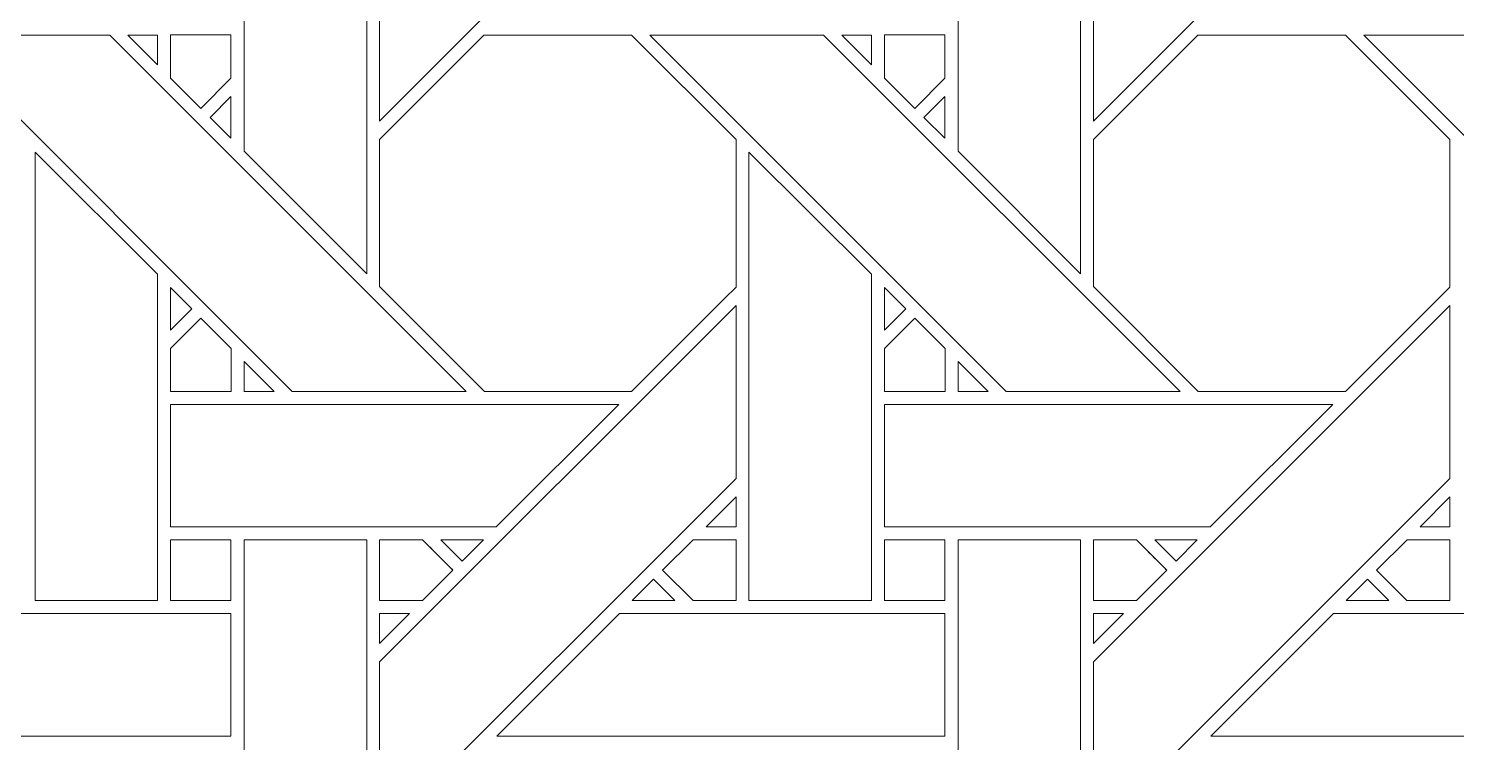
# Model space of a CAD drawing. Header units: inches. Extents: x 4.4 to 20.4, y 1.1 to 17.1.
# Drawn here: x 6.462 to 8.359, y 9.815 to 10.763 of the extents above; entities that cross this region are included whole.
import ezdxf

# ---------------------------------------------------------------- set-up
doc = ezdxf.new("R2010")
doc.units = ezdxf.units.IN
doc.header["$MEASUREMENT"] = 0
doc.layers.add('Design', color=7, linetype='Continuous', lineweight=0)

msp = doc.modelspace()

# ---------------------------------------------------------------- linework, layer by layer
at = {"layer": 'Design'}
for points, knots in [([(4.382854037814669, 17.09476386176223), (4.382854037814669, 17.09476386176223), (4.382854037814669, 1.094763861762152), (4.382854037814669, 1.094763861762152), (4.382854037814669, 1.094763861762152), (20.38285319010416, 1.094763861762152), (20.38285319010416, 1.094763861762152), (20.38285319010416, 1.094763861762152), (20.38285319010416, 17.09476386176223), (20.38285319010416, 17.09476386176223), (20.38285319010416, 17.09476386176223), (4.382854037814669, 17.09476386176223), (4.382854037814669, 17.09476386176223)], [0, 0, 0, 0, 1, 1, 1, 2, 2, 2, 3, 3, 3, 4, 4, 4, 4]), ([(19.37280883825166, 16.23880890138889), (19.37280883825166, 16.23880890138889), (5.23880895283777, 16.23880890138889), (5.23880895283777, 16.23880890138889), (5.23880895283777, 16.23880890138889), (5.23880895283777, 1.950718822135361), (5.23880895283777, 1.950718822135361), (5.23880895283777, 1.950718822135361), (19.52689827508111, 1.950718822135361), (19.52689827508111, 1.950718822135361), (19.52689827508111, 1.950718822135361), (19.52689827508111, 16.23880890138889), (19.52689827508111, 16.23880890138889), (19.52689827508111, 16.23880890138889), (19.37280883825166, 16.23880890138889), (19.37280883825166, 16.23880890138889)], [0, 0, 0, 0, 1, 1, 1, 2, 2, 2, 3, 3, 3, 4, 4, 4, 5, 5, 5, 5]), ([(6.928029378255208, 10.8705325656467), (6.928029378255208, 10.8705325656467), (7.40169949001736, 11.3441416422526), (7.40169949001736, 11.3441416422526), (7.40169949001736, 11.3441416422526), (7.40169949001736, 11.11409929063585), (7.40169949001736, 11.11409929063585), (7.40169949001736, 11.11409929063585), (6.928029378255208, 10.64044189453125), (6.928029378255208, 10.64044189453125), (6.928029378255208, 10.64044189453125), (6.928029378255208, 10.8705325656467), (6.928029378255208, 10.8705325656467)], [0, 0, 0, 0, 1, 1, 1, 2, 2, 2, 3, 3, 3, 4, 4, 4, 4]), ([(7.8767581515842, 10.87054612901475), (7.8767581515842, 10.87054612901475), (8.350429111056858, 11.34413486056857), (8.350429111056858, 11.34413486056857), (8.350429111056858, 11.34413486056857), (8.350429111056858, 11.11409929063585), (8.350429111056858, 11.11409929063585), (8.350429111056858, 11.11409929063585), (7.8767581515842, 10.64044867621527), (7.8767581515842, 10.64044867621527), (7.8767581515842, 10.64044867621527), (7.8767581515842, 10.87054612901475), (7.8767581515842, 10.87054612901475)], [0, 0, 0, 0, 1, 1, 1, 2, 2, 2, 3, 3, 3, 4, 4, 4, 4]), ([(6.910884433322482, 11.03264702690972), (6.910884433322482, 11.03264702690972), (6.910884433322482, 10.43753051757812), (6.910884433322482, 10.43753051757812), (6.910884433322482, 10.43753051757812), (6.747973124186197, 10.60044776068793), (6.747973124186197, 10.60044776068793), (6.747973124186197, 10.60044776068793), (6.747973124186197, 11.03264702690972), (6.747973124186197, 11.03264702690972), (6.747973124186197, 11.03264702690972), (6.910884433322482, 11.03264702690972), (6.910884433322482, 11.03264702690972)], [0, 0, 0, 0, 1, 1, 1, 2, 2, 2, 3, 3, 3, 4, 4, 4, 4]), ([(7.859613206651475, 11.03264702690972), (7.859613206651475, 11.03264702690972), (7.859613206651475, 10.43753729926215), (7.859613206651475, 10.43753729926215), (7.859613206651475, 10.43753729926215), (7.696695115831162, 10.60045454237196), (7.696695115831162, 10.60045454237196), (7.696695115831162, 10.60045454237196), (7.696695115831162, 11.03264702690972), (7.696695115831162, 11.03264702690972), (7.696695115831162, 11.03264702690972), (7.859613206651475, 11.03264702690972), (7.859613206651475, 11.03264702690972)], [0, 0, 0, 0, 1, 1, 1, 2, 2, 2, 3, 3, 3, 4, 4, 4, 4]), ([(6.569393581814235, 10.75478956434462), (6.569393581814235, 10.75478956434462), (7.043044196234808, 10.28113979763455), (7.043044196234808, 10.28113979763455), (7.043044196234808, 10.28113979763455), (6.812007480197482, 10.28113979763455), (6.812007480197482, 10.28113979763455), (6.812007480197482, 10.28113979763455), (6.338453504774305, 10.75478956434462), (6.338453504774305, 10.75478956434462), (6.338453504774305, 10.75478956434462), (6.569393581814235, 10.75478956434462), (6.569393581814235, 10.75478956434462)], [0, 0, 0, 0, 1, 1, 1, 2, 2, 2, 3, 3, 3, 4, 4, 4, 4]), ([(6.6329591539171, 10.75478278266059), (6.6329591539171, 10.75478278266059), (6.6329591539171, 10.71495140923394), (6.6329591539171, 10.71495140923394), (6.6329591539171, 10.71495140923394), (6.593516031901041, 10.75478278266059), (6.593516031901041, 10.75478278266059), (6.593516031901041, 10.75478278266059), (6.6329591539171, 10.75478278266059), (6.6329591539171, 10.75478278266059)], [0, 0, 0, 0, 1, 1, 1, 2, 2, 2, 3, 3, 3, 3]), ([(6.650107489691852, 10.69759707980685), (6.650107489691852, 10.69759707980685), (6.650107489691852, 10.75480482313368), (6.650107489691852, 10.75480482313368), (6.650107489691852, 10.75480482313368), (6.730368720160602, 10.75480482313368), (6.730368720160602, 10.75480482313368), (6.730368720160602, 10.75480482313368), (6.730368720160602, 10.69720543755425), (6.730368720160602, 10.69720543755425), (6.730368720160602, 10.69720543755425), (6.690435621473524, 10.65725877549913), (6.690435621473524, 10.65725877549913), (6.690435621473524, 10.65725877549913), (6.650107489691852, 10.69759707980685), (6.650107489691852, 10.69759707980685)], [0, 0, 0, 0, 1, 1, 1, 2, 2, 2, 3, 3, 3, 4, 4, 4, 5, 5, 5, 5]), ([(6.690435621473524, 10.65725877549913), (6.690435621473524, 10.65725877549913), (6.650107489691852, 10.69759707980685), (6.650107489691852, 10.69759707980685), (6.650107489691852, 10.69759707980685), (6.650107489691852, 10.75480482313368), (6.650107489691852, 10.75480482313368), (6.650107489691852, 10.75480482313368), (6.730368720160602, 10.75480482313368), (6.730368720160602, 10.75480482313368), (6.730368720160602, 10.75480482313368), (6.730368720160602, 10.69720543755425), (6.730368720160602, 10.69720543755425), (6.730368720160602, 10.69720543755425), (6.690435621473524, 10.65725877549913), (6.690435621473524, 10.65725877549913)], [0, 0, 0, 0, 1, 1, 1, 2, 2, 2, 3, 3, 3, 4, 4, 4, 5, 5, 5, 5]), ([(7.262934366861978, 10.28116522894965), (7.262934366861978, 10.28116522894965), (7.067223442925346, 10.28116522894965), (7.067223442925346, 10.28116522894965), (7.067223442925346, 10.28116522894965), (6.927978515625, 10.42040676540798), (6.927978515625, 10.42040676540798), (6.927978515625, 10.42040676540798), (6.927978515625, 10.61606682671441), (6.927978515625, 10.61606682671441), (6.927978515625, 10.61606682671441), (7.066685994466157, 10.75478786892361), (7.066685994466157, 10.75478786892361), (7.066685994466157, 10.75478786892361), (7.262893676757812, 10.75478786892361), (7.262893676757812, 10.75478786892361), (7.262893676757812, 10.75478786892361), (7.401641845703125, 10.61607021755642), (7.401641845703125, 10.61607021755642), (7.401641845703125, 10.61607021755642), (7.401641845703125, 10.41985236273871), (7.401641845703125, 10.41985236273871), (7.383843315972221, 10.40191735161675), (7.271918402777777, 10.29017723931206), (7.262934366861978, 10.28116522894965)], [0, 0, 0, 0, 1, 1, 1, 2, 2, 2, 3, 3, 3, 4, 4, 4, 5, 5, 5, 6, 6, 6, 7, 7, 7, 8, 8, 8, 8]), ([(6.927978515625, 10.61606682671441), (6.927978515625, 10.61606682671441), (7.066685994466157, 10.75478786892361), (7.066685994466157, 10.75478786892361), (7.066685994466157, 10.75478786892361), (7.262893676757812, 10.75478786892361), (7.262893676757812, 10.75478786892361), (7.262893676757812, 10.75478786892361), (7.401641845703125, 10.61607021755642), (7.401641845703125, 10.61607021755642), (7.401641845703125, 10.61607021755642), (7.401641845703125, 10.41985236273871), (7.401641845703125, 10.41985236273871), (7.383645799424912, 10.40171983506944), (7.27175564236111, 10.29001363118489), (7.262934366861978, 10.28116522894965), (7.262934366861978, 10.28116522894965), (7.067223442925346, 10.28116522894965), (7.067223442925346, 10.28116522894965), (7.067223442925346, 10.28116522894965), (6.927978515625, 10.42040676540798), (6.927978515625, 10.42040676540798), (6.927978515625, 10.42040676540798), (6.927978515625, 10.61606682671441), (6.927978515625, 10.61606682671441)], [0, 0, 0, 0, 1, 1, 1, 2, 2, 2, 3, 3, 3, 4, 4, 4, 5, 5, 5, 6, 6, 6, 7, 7, 7, 8, 8, 8, 8]), ([(7.518123202853732, 10.75478956434462), (7.518123202853732, 10.75478956434462), (7.991772969563801, 10.28113979763455), (7.991772969563801, 10.28113979763455), (7.991772969563801, 10.28113979763455), (7.760737101236978, 10.28113979763455), (7.760737101236978, 10.28113979763455), (7.760737101236978, 10.28113979763455), (7.287182278103298, 10.75478956434462), (7.287182278103298, 10.75478956434462), (7.287182278103298, 10.75478956434462), (7.518123202853732, 10.75478956434462), (7.518123202853732, 10.75478956434462)], [0, 0, 0, 0, 1, 1, 1, 2, 2, 2, 3, 3, 3, 4, 4, 4, 4]), ([(7.581687927246093, 10.75478278266059), (7.581687927246093, 10.75478278266059), (7.581687927246093, 10.71495140923394), (7.581687927246093, 10.71495140923394), (7.581687927246093, 10.71495140923394), (7.542238023546006, 10.75478278266059), (7.542238023546006, 10.75478278266059), (7.542238023546006, 10.75478278266059), (7.581687927246093, 10.75478278266059), (7.581687927246093, 10.75478278266059)], [0, 0, 0, 0, 1, 1, 1, 2, 2, 2, 3, 3, 3, 3]), ([(7.67910427517361, 10.75480482313368), (7.67910427517361, 10.75480482313368), (7.67910427517361, 10.69720543755425), (7.67910427517361, 10.69720543755425), (7.67910427517361, 10.69720543755425), (7.639171176486544, 10.65725877549913), (7.639171176486544, 10.65725877549913), (7.639171176486544, 10.65725877549913), (7.598843892415364, 10.69759707980685), (7.598843892415364, 10.69759707980685), (7.598843892415364, 10.69759707980685), (7.598843892415364, 10.75480482313368), (7.598843892415364, 10.75480482313368), (7.598843892415364, 10.75480482313368), (7.67910427517361, 10.75480482313368), (7.67910427517361, 10.75480482313368)], [0, 0, 0, 0, 1, 1, 1, 2, 2, 2, 3, 3, 3, 4, 4, 4, 5, 5, 5, 5]), ([(7.639171176486544, 10.65725877549913), (7.639171176486544, 10.65725877549913), (7.598843892415364, 10.69759707980685), (7.598843892415364, 10.69759707980685), (7.598843892415364, 10.69759707980685), (7.598843892415364, 10.75480482313368), (7.598843892415364, 10.75480482313368), (7.598843892415364, 10.75480482313368), (7.67910427517361, 10.75480482313368), (7.67910427517361, 10.75480482313368), (7.67910427517361, 10.75480482313368), (7.67910427517361, 10.69720543755425), (7.67910427517361, 10.69720543755425), (7.67910427517361, 10.69720543755425), (7.639171176486544, 10.65725877549913), (7.639171176486544, 10.65725877549913)], [0, 0, 0, 0, 1, 1, 1, 2, 2, 2, 3, 3, 3, 4, 4, 4, 5, 5, 5, 5]), ([(8.211667378743488, 10.28116522894965), (8.211667378743488, 10.28116522894965), (8.015956454806858, 10.28116522894965), (8.015956454806858, 10.28116522894965), (8.015956454806858, 10.28116522894965), (7.876714918348524, 10.42040337456597), (7.876714918348524, 10.42040337456597), (7.876714918348524, 10.42040337456597), (7.876714918348524, 10.61607021755642), (7.876714918348524, 10.61607021755642), (7.876714918348524, 10.61607021755642), (8.01541561550564, 10.75478786892361), (8.01541561550564, 10.75478786892361), (8.01541561550564, 10.75478786892361), (8.211630079481337, 10.75478786892361), (8.211630079481337, 10.75478786892361), (8.211630079481337, 10.75478786892361), (8.350378248426649, 10.61606682671441), (8.350378248426649, 10.61606682671441), (8.350378248426649, 10.61606682671441), (8.350378248426649, 10.41985236273871), (8.350378248426649, 10.41985236273871), (8.332578870985243, 10.40191735161675), (8.220651414659288, 10.29017723931206), (8.211667378743488, 10.28116522894965)], [0, 0, 0, 0, 1, 1, 1, 2, 2, 2, 3, 3, 3, 4, 4, 4, 5, 5, 5, 6, 6, 6, 7, 7, 7, 8, 8, 8, 8]), ([(7.876714918348524, 10.61607021755642), (7.876714918348524, 10.61607021755642), (8.01541561550564, 10.75478786892361), (8.01541561550564, 10.75478786892361), (8.01541561550564, 10.75478786892361), (8.211630079481337, 10.75478786892361), (8.211630079481337, 10.75478786892361), (8.211630079481337, 10.75478786892361), (8.350378248426649, 10.61606682671441), (8.350378248426649, 10.61606682671441), (8.350378248426649, 10.61606682671441), (8.350378248426649, 10.41985236273871), (8.350378248426649, 10.41985236273871), (8.332538180881077, 10.40188344319661), (8.220631069607204, 10.29014926486545), (8.211667378743488, 10.28116522894965), (8.211667378743488, 10.28116522894965), (8.015956454806858, 10.28116522894965), (8.015956454806858, 10.28116522894965), (8.015956454806858, 10.28116522894965), (7.876714918348524, 10.42040337456597), (7.876714918348524, 10.42040337456597), (7.876714918348524, 10.42040337456597), (7.876714918348524, 10.61607021755642), (7.876714918348524, 10.61607021755642)], [0, 0, 0, 0, 1, 1, 1, 2, 2, 2, 3, 3, 3, 4, 4, 4, 5, 5, 5, 6, 6, 6, 7, 7, 7, 8, 8, 8, 8]), ([(8.466851976182724, 10.75478956434462), (8.466851976182724, 10.75478956434462), (8.940494961208765, 10.28113979763455), (8.940494961208765, 10.28113979763455), (8.940494961208765, 10.28113979763455), (8.709465874565971, 10.28113979763455), (8.709465874565971, 10.28113979763455), (8.709465874565971, 10.28113979763455), (8.235904269748264, 10.75478956434462), (8.235904269748264, 10.75478956434462), (8.235904269748264, 10.75478956434462), (8.466851976182724, 10.75478956434462), (8.466851976182724, 10.75478956434462)], [0, 0, 0, 0, 1, 1, 1, 2, 2, 2, 3, 3, 3, 4, 4, 4, 4]), ([(6.730426364474838, 10.6729498969184), (6.730426364474838, 10.6729498969184), (6.730426364474838, 10.61778344048394), (6.730426364474838, 10.61778344048394), (6.730426364474838, 10.61778344048394), (6.702656216091579, 10.6451661851671), (6.702656216091579, 10.6451661851671), (6.702656216091579, 10.6451661851671), (6.730426364474838, 10.6729498969184), (6.730426364474838, 10.6729498969184)], [0, 0, 0, 0, 1, 1, 1, 2, 2, 2, 3, 3, 3, 3]), ([(7.679155137803818, 10.67294311523437), (7.679155137803818, 10.67294311523437), (7.679155137803818, 10.61778344048394), (7.679155137803818, 10.61778344048394), (7.679155137803818, 10.61778344048394), (7.651384989420572, 10.6451661851671), (7.651384989420572, 10.6451661851671), (7.651384989420572, 10.6451661851671), (7.679155137803818, 10.67294311523437), (7.679155137803818, 10.67294311523437)], [0, 0, 0, 0, 1, 1, 1, 2, 2, 2, 3, 3, 3, 3]), ([(6.63287353515625, 10.43682267930772), (6.63287353515625, 10.43682267930772), (6.63287353515625, 10.00313991970486), (6.63287353515625, 10.00313991970486), (6.63287353515625, 10.00313991970486), (6.470108879937065, 10.00313991970486), (6.470108879937065, 10.00313991970486), (6.470108879937065, 10.00313991970486), (6.470108879937065, 10.59896426730685), (6.470108879937065, 10.59896426730685), (6.470108879937065, 10.59896426730685), (6.63287353515625, 10.43682267930772), (6.63287353515625, 10.43682267930772)], [0, 0, 0, 0, 1, 1, 1, 2, 2, 2, 3, 3, 3, 4, 4, 4, 4]), ([(7.581599765353732, 10.43682946099175), (7.581599765353732, 10.43682946099175), (7.581599765353732, 10.00313991970486), (7.581599765353732, 10.00313991970486), (7.581599765353732, 10.00313991970486), (7.418838500976562, 10.00313991970486), (7.418838500976562, 10.00313991970486), (7.418838500976562, 10.00313991970486), (7.418838500976562, 10.59897104899088), (7.418838500976562, 10.59897104899088), (7.418838500976562, 10.59897104899088), (7.581599765353732, 10.43682946099175), (7.581599765353732, 10.43682946099175)], [0, 0, 0, 0, 1, 1, 1, 2, 2, 2, 3, 3, 3, 4, 4, 4, 4]), ([(6.650185479058172, 10.36257849799262), (6.650185479058172, 10.36257849799262), (6.650185479058172, 10.41933017306857), (6.650185479058172, 10.41933017306857), (6.650185479058172, 10.41933017306857), (6.678364223904079, 10.39075639512804), (6.678364223904079, 10.39075639512804), (6.678364223904079, 10.39075639512804), (6.650185479058172, 10.36257849799262), (6.650185479058172, 10.36257849799262)], [0, 0, 0, 0, 1, 1, 1, 2, 2, 2, 3, 3, 3, 3]), ([(7.598908318413627, 10.36257849799262), (7.598908318413627, 10.36257849799262), (7.598908318413627, 10.4193369547526), (7.598908318413627, 10.4193369547526), (7.598908318413627, 10.4193369547526), (7.6270997789171, 10.39075639512804), (7.6270997789171, 10.39075639512804), (7.6270997789171, 10.39075639512804), (7.598908318413627, 10.36257849799262), (7.598908318413627, 10.36257849799262)], [0, 0, 0, 0, 1, 1, 1, 2, 2, 2, 3, 3, 3, 3]), ([(6.928029378255208, 9.92181650797526), (6.928029378255208, 9.92181650797526), (7.40169949001736, 10.39541880289713), (7.40169949001736, 10.39541880289713), (7.40169949001736, 10.39541880289713), (7.40169949001736, 10.16536966959635), (7.40169949001736, 10.16536966959635), (7.40169949001736, 10.16536966959635), (6.928029378255208, 9.691719902886282), (6.928029378255208, 9.691719902886282), (6.928029378255208, 9.691719902886282), (6.928029378255208, 9.92181650797526), (6.928029378255208, 9.92181650797526)], [0, 0, 0, 0, 1, 1, 1, 2, 2, 2, 3, 3, 3, 4, 4, 4, 4]), ([(7.8767581515842, 9.92181650797526), (7.8767581515842, 9.92181650797526), (8.350429111056858, 10.39540523952908), (8.350429111056858, 10.39540523952908), (8.350429111056858, 10.39540523952908), (8.350429111056858, 10.16536966959635), (8.350429111056858, 10.16536966959635), (8.350429111056858, 10.16536966959635), (7.8767581515842, 9.691719902886282), (7.8767581515842, 9.691719902886282), (7.8767581515842, 9.691719902886282), (7.8767581515842, 9.92181650797526), (7.8767581515842, 9.92181650797526)], [0, 0, 0, 0, 1, 1, 1, 2, 2, 2, 3, 3, 3, 4, 4, 4, 4]), ([(6.650124443901922, 10.28092363145616), (6.650124443901922, 10.28092363145616), (6.650124443901922, 10.3382093641493), (6.650124443901922, 10.3382093641493), (6.650124443901922, 10.3382093641493), (6.690449184841579, 10.378540886773), (6.690449184841579, 10.378540886773), (6.690449184841579, 10.378540886773), (6.730780707465277, 10.33821614583333), (6.730780707465277, 10.33821614583333), (6.730780707465277, 10.33821614583333), (6.730780707465277, 10.28092363145616), (6.730780707465277, 10.28092363145616), (6.730780707465277, 10.28092363145616), (6.650124443901922, 10.28092363145616), (6.650124443901922, 10.28092363145616)], [0, 0, 0, 0, 1, 1, 1, 2, 2, 2, 3, 3, 3, 4, 4, 4, 5, 5, 5, 5]), ([(6.690449184841579, 10.378540886773), (6.690449184841579, 10.378540886773), (6.730780707465277, 10.33821614583333), (6.730780707465277, 10.33821614583333), (6.730780707465277, 10.33821614583333), (6.730780707465277, 10.28092363145616), (6.730780707465277, 10.28092363145616), (6.730780707465277, 10.28092363145616), (6.650124443901922, 10.28092363145616), (6.650124443901922, 10.28092363145616), (6.650124443901922, 10.28092363145616), (6.650124443901922, 10.3382093641493), (6.650124443901922, 10.3382093641493), (6.650124443901922, 10.3382093641493), (6.690449184841579, 10.378540886773), (6.690449184841579, 10.378540886773)], [0, 0, 0, 0, 1, 1, 1, 2, 2, 2, 3, 3, 3, 4, 4, 4, 5, 5, 5, 5]), ([(7.598857455783419, 10.28092363145616), (7.598857455783419, 10.28092363145616), (7.598857455783419, 10.3382093641493), (7.598857455783419, 10.3382093641493), (7.598857455783419, 10.3382093641493), (7.6391847398546, 10.378540886773), (7.6391847398546, 10.378540886773), (7.6391847398546, 10.378540886773), (7.679512871636283, 10.33821614583333), (7.679512871636283, 10.33821614583333), (7.679512871636283, 10.33821614583333), (7.679512871636283, 10.28092363145616), (7.679512871636283, 10.28092363145616), (7.679512871636283, 10.28092363145616), (7.598857455783419, 10.28092363145616), (7.598857455783419, 10.28092363145616)], [0, 0, 0, 0, 1, 1, 1, 2, 2, 2, 3, 3, 3, 4, 4, 4, 5, 5, 5, 5]), ([(7.6391847398546, 10.378540886773), (7.6391847398546, 10.378540886773), (7.679512871636283, 10.33821614583333), (7.679512871636283, 10.33821614583333), (7.679512871636283, 10.33821614583333), (7.679512871636283, 10.28092363145616), (7.679512871636283, 10.28092363145616), (7.679512871636283, 10.28092363145616), (7.598857455783419, 10.28092363145616), (7.598857455783419, 10.28092363145616), (7.598857455783419, 10.28092363145616), (7.598857455783419, 10.3382093641493), (7.598857455783419, 10.3382093641493), (7.598857455783419, 10.3382093641493), (7.6391847398546, 10.378540886773), (7.6391847398546, 10.378540886773)], [0, 0, 0, 0, 1, 1, 1, 2, 2, 2, 3, 3, 3, 4, 4, 4, 5, 5, 5, 5]), ([(6.748089260525185, 10.28113301595052), (6.748089260525185, 10.28113301595052), (6.748089260525185, 10.32092963324652), (6.748089260525185, 10.32092963324652), (6.748089260525185, 10.32092963324652), (6.787804497612846, 10.28113301595052), (6.787804497612846, 10.28113301595052), (6.787804497612846, 10.28113301595052), (6.748089260525185, 10.28113301595052), (6.748089260525185, 10.28113301595052)], [0, 0, 0, 0, 1, 1, 1, 2, 2, 2, 3, 3, 3, 3]), ([(7.696811252170138, 10.28113301595052), (7.696811252170138, 10.28113301595052), (7.696811252170138, 10.3209228515625), (7.696811252170138, 10.3209228515625), (7.696811252170138, 10.3209228515625), (7.73653327094184, 10.28113301595052), (7.73653327094184, 10.28113301595052), (7.73653327094184, 10.28113301595052), (7.696811252170138, 10.28113301595052), (7.696811252170138, 10.28113301595052)], [0, 0, 0, 0, 1, 1, 1, 2, 2, 2, 3, 3, 3, 3]), ([(6.650185479058172, 10.10119205050998), (6.650185479058172, 10.10119205050998), (6.650185479058172, 10.26387871636284), (6.650185479058172, 10.26387871636284), (6.650185479058172, 10.26387871636284), (7.245880974663627, 10.26387871636284), (7.245880974663627, 10.26387871636284), (7.245880974663627, 10.26387871636284), (7.083146837022568, 10.10119205050998), (7.083146837022568, 10.10119205050998), (7.083146837022568, 10.10119205050998), (6.650185479058172, 10.10119205050998), (6.650185479058172, 10.10119205050998)], [0, 0, 0, 0, 1, 1, 1, 2, 2, 2, 3, 3, 3, 4, 4, 4, 4]), ([(7.598908318413627, 10.10119205050998), (7.598908318413627, 10.10119205050998), (7.598908318413627, 10.26387871636284), (7.598908318413627, 10.26387871636284), (7.598908318413627, 10.26387871636284), (8.19460974799262, 10.26387871636284), (8.19460974799262, 10.26387871636284), (8.19460974799262, 10.26387871636284), (8.031876458062065, 10.10119205050998), (8.031876458062065, 10.10119205050998), (8.031876458062065, 10.10119205050998), (7.598908318413627, 10.10119205050998), (7.598908318413627, 10.10119205050998)], [0, 0, 0, 0, 1, 1, 1, 2, 2, 2, 3, 3, 3, 4, 4, 4, 4]), ([(7.361936781141492, 10.10121239556206), (7.361936781141492, 10.10121239556206), (7.401706271701388, 10.14098273383246), (7.401706271701388, 10.14098273383246), (7.401706271701388, 10.14098273383246), (7.401706271701388, 10.10121239556206), (7.401706271701388, 10.10121239556206), (7.401706271701388, 10.10121239556206), (7.361936781141492, 10.10121239556206), (7.361936781141492, 10.10121239556206)], [0, 0, 0, 0, 1, 1, 1, 2, 2, 2, 3, 3, 3, 3]), ([(8.310658772786457, 10.10121239556206), (8.310658772786457, 10.10121239556206), (8.350435892740885, 10.14098273383246), (8.350435892740885, 10.14098273383246), (8.350435892740885, 10.14098273383246), (8.350435892740885, 10.10121239556206), (8.350435892740885, 10.10121239556206), (8.350435892740885, 10.10121239556206), (8.310658772786457, 10.10121239556206), (8.310658772786457, 10.10121239556206)], [0, 0, 0, 0, 1, 1, 1, 2, 2, 2, 3, 3, 3, 3]), ([(6.650124443901922, 10.00314754909939), (6.650124443901922, 10.00314754909939), (6.650124443901922, 10.08393266465929), (6.650124443901922, 10.08393266465929), (6.650124443901922, 10.08393266465929), (6.730368720160602, 10.08393266465929), (6.730368720160602, 10.08393266465929), (6.730368720160602, 10.08393266465929), (6.730368720160602, 10.00314754909939), (6.730368720160602, 10.00314754909939), (6.730368720160602, 10.00314754909939), (6.650124443901922, 10.00314754909939), (6.650124443901922, 10.00314754909939)], [0, 0, 0, 0, 1, 1, 1, 2, 2, 2, 3, 3, 3, 4, 4, 4, 4]), ([(6.730368720160602, 10.08393266465929), (6.730368720160602, 10.08393266465929), (6.730368720160602, 10.00314754909939), (6.730368720160602, 10.00314754909939), (6.730368720160602, 10.00314754909939), (6.650124443901922, 10.00314754909939), (6.650124443901922, 10.00314754909939), (6.650124443901922, 10.00314754909939), (6.650124443901922, 10.08393266465929), (6.650124443901922, 10.08393266465929), (6.650124443901922, 10.08393266465929), (6.730368720160602, 10.08393266465929), (6.730368720160602, 10.08393266465929)], [0, 0, 0, 0, 1, 1, 1, 2, 2, 2, 3, 3, 3, 4, 4, 4, 4]), ([(6.910884433322482, 10.08392418755425), (6.910884433322482, 10.08392418755425), (6.910884433322482, 9.488807678222656), (6.910884433322482, 9.488807678222656), (6.910884433322482, 9.488807678222656), (6.747973124186197, 9.651725769042969), (6.747973124186197, 9.651725769042969), (6.747973124186197, 9.651725769042969), (6.747973124186197, 10.08392418755425), (6.747973124186197, 10.08392418755425), (6.747973124186197, 10.08392418755425), (6.910884433322482, 10.08392418755425), (6.910884433322482, 10.08392418755425)], [0, 0, 0, 0, 1, 1, 1, 2, 2, 2, 3, 3, 3, 4, 4, 4, 4]), ([(6.927978515625, 10.00315772162543), (6.927978515625, 10.00315772162543), (6.927978515625, 10.08393266465929), (6.927978515625, 10.08393266465929), (6.927978515625, 10.08393266465929), (6.98504638671875, 10.08393266465929), (6.98504638671875, 10.08393266465929), (6.99018520779081, 10.07882097032335), (7.020960489908866, 10.04800838894314), (7.025384691026475, 10.04358418782552), (7.025384691026475, 10.04358418782552), (6.984954833984375, 10.00315772162543), (6.984954833984375, 10.00315772162543), (6.984954833984375, 10.00315772162543), (6.927978515625, 10.00315772162543), (6.927978515625, 10.00315772162543)], [0, 0, 0, 0, 1, 1, 1, 2, 2, 2, 3, 3, 3, 4, 4, 4, 5, 5, 5, 5]), ([(7.009767320421019, 10.05925157335069), (7.009767320421019, 10.05925157335069), (7.025384691026475, 10.04358418782552), (7.025384691026475, 10.04358418782552), (7.025384691026475, 10.04358418782552), (6.984954833984375, 10.00315772162543), (6.984954833984375, 10.00315772162543), (6.984954833984375, 10.00315772162543), (6.927978515625, 10.00315772162543), (6.927978515625, 10.00315772162543), (6.927978515625, 10.00315772162543), (6.927978515625, 10.08393266465929), (6.927978515625, 10.08393266465929), (6.927978515625, 10.08393266465929), (6.98504638671875, 10.08393266465929), (6.98504638671875, 10.08393266465929), (6.990436977810329, 10.07857004801432), (7.000435723198797, 10.068603515625), (7.009767320421019, 10.05925157335069)], [0, 0, 0, 0, 1, 1, 1, 2, 2, 2, 3, 3, 3, 4, 4, 4, 5, 5, 5, 6, 6, 6, 6]), ([(7.009461296929252, 10.08392418755425), (7.009461296929252, 10.08392418755425), (7.065919664171019, 10.08392418755425), (7.065919664171019, 10.08392418755425), (7.065919664171019, 10.08392418755425), (7.037645975748697, 10.05573950873481), (7.037645975748697, 10.05573950873481), (7.037645975748697, 10.05573950873481), (7.009461296929252, 10.08392418755425), (7.009461296929252, 10.08392418755425)], [0, 0, 0, 0, 1, 1, 1, 2, 2, 2, 3, 3, 3, 3]), ([(7.34454345703125, 10.00314754909939), (7.34454345703125, 10.00314754909939), (7.30418480767144, 10.04352654351128), (7.30418480767144, 10.04352654351128), (7.30418480767144, 10.04352654351128), (7.344614664713541, 10.08395300971137), (7.344614664713541, 10.08395300971137), (7.344614664713541, 10.08395300971137), (7.40165540907118, 10.08395300971137), (7.40165540907118, 10.08395300971137), (7.40165540907118, 10.08395300971137), (7.40165540907118, 10.00314754909939), (7.40165540907118, 10.00314754909939), (7.40165540907118, 10.00314754909939), (7.34454345703125, 10.00314754909939), (7.34454345703125, 10.00314754909939)], [0, 0, 0, 0, 1, 1, 1, 2, 2, 2, 3, 3, 3, 4, 4, 4, 5, 5, 5, 5]), ([(7.30418480767144, 10.04352654351128), (7.30418480767144, 10.04352654351128), (7.344614664713541, 10.08395300971137), (7.344614664713541, 10.08395300971137), (7.344614664713541, 10.08395300971137), (7.40165540907118, 10.08395300971137), (7.40165540907118, 10.08395300971137), (7.40165540907118, 10.08395300971137), (7.40165540907118, 10.00314754909939), (7.40165540907118, 10.00314754909939), (7.40165540907118, 10.00314754909939), (7.34454345703125, 10.00314754909939), (7.34454345703125, 10.00314754909939), (7.34454345703125, 10.00314754909939), (7.30418480767144, 10.04352654351128), (7.30418480767144, 10.04352654351128)], [0, 0, 0, 0, 1, 1, 1, 2, 2, 2, 3, 3, 3, 4, 4, 4, 5, 5, 5, 5]), ([(7.598860846625433, 10.00314754909939), (7.598860846625433, 10.00314754909939), (7.598860846625433, 10.08393266465929), (7.598860846625433, 10.08393266465929), (7.598860846625433, 10.08393266465929), (7.67910427517361, 10.08393266465929), (7.67910427517361, 10.08393266465929), (7.67910427517361, 10.08393266465929), (7.67910427517361, 10.00314754909939), (7.67910427517361, 10.00314754909939), (7.67910427517361, 10.00314754909939), (7.598860846625433, 10.00314754909939), (7.598860846625433, 10.00314754909939)], [0, 0, 0, 0, 1, 1, 1, 2, 2, 2, 3, 3, 3, 4, 4, 4, 4]), ([(7.598860846625433, 10.08393266465929), (7.598860846625433, 10.08393266465929), (7.67910427517361, 10.08393266465929), (7.67910427517361, 10.08393266465929), (7.67910427517361, 10.08393266465929), (7.67910427517361, 10.00314754909939), (7.67910427517361, 10.00314754909939), (7.67910427517361, 10.00314754909939), (7.598860846625433, 10.00314754909939), (7.598860846625433, 10.00314754909939), (7.598860846625433, 10.00314754909939), (7.598860846625433, 10.08393266465929), (7.598860846625433, 10.08393266465929)], [0, 0, 0, 0, 1, 1, 1, 2, 2, 2, 3, 3, 3, 4, 4, 4, 4]), ([(7.859613206651475, 10.08392418755425), (7.859613206651475, 10.08392418755425), (7.859613206651475, 9.488807678222656), (7.859613206651475, 9.488807678222656), (7.859613206651475, 9.488807678222656), (7.696695115831162, 9.651725769042969), (7.696695115831162, 9.651725769042969), (7.696695115831162, 9.651725769042969), (7.696695115831162, 10.08392418755425), (7.696695115831162, 10.08392418755425), (7.696695115831162, 10.08392418755425), (7.859613206651475, 10.08392418755425), (7.859613206651475, 10.08392418755425)], [0, 0, 0, 0, 1, 1, 1, 2, 2, 2, 3, 3, 3, 4, 4, 4, 4]), ([(7.876714918348524, 10.00315772162543), (7.876714918348524, 10.00315772162543), (7.876714918348524, 10.08393266465929), (7.876714918348524, 10.08393266465929), (7.876714918348524, 10.08393266465929), (7.933779398600259, 10.08393266465929), (7.933779398600259, 10.08393266465929), (7.938918219672308, 10.07882097032335), (7.969693501790364, 10.04800499810112), (7.974117702907985, 10.0435807969835), (7.974117702907985, 10.0435807969835), (7.933691236707899, 10.00315772162543), (7.933691236707899, 10.00315772162543), (7.933691236707899, 10.00315772162543), (7.876714918348524, 10.00315772162543), (7.876714918348524, 10.00315772162543)], [0, 0, 0, 0, 1, 1, 1, 2, 2, 2, 3, 3, 3, 4, 4, 4, 5, 5, 5, 5]), ([(7.974117702907985, 10.0435807969835), (7.974117702907985, 10.0435807969835), (7.933691236707899, 10.00315772162543), (7.933691236707899, 10.00315772162543), (7.933691236707899, 10.00315772162543), (7.876714918348524, 10.00315772162543), (7.876714918348524, 10.00315772162543), (7.876714918348524, 10.00315772162543), (7.876714918348524, 10.08393266465929), (7.876714918348524, 10.08393266465929), (7.876714918348524, 10.08393266465929), (7.933779398600259, 10.08393266465929), (7.933779398600259, 10.08393266465929), (7.939033508300781, 10.07870568169487), (7.969829983181423, 10.04786173502604), (7.974117702907985, 10.0435807969835)], [0, 0, 0, 0, 1, 1, 1, 2, 2, 2, 3, 3, 3, 4, 4, 4, 5, 5, 5, 5]), ([(7.958183288574218, 10.08392418755425), (7.958183288574218, 10.08392418755425), (8.014649285210503, 10.08392418755425), (8.014649285210503, 10.08392418755425), (8.014649285210503, 10.08392418755425), (7.986362033420138, 10.05573950873481), (7.986362033420138, 10.05573950873481), (7.986362033420138, 10.05573950873481), (7.958183288574218, 10.08392418755425), (7.958183288574218, 10.08392418755425)], [0, 0, 0, 0, 1, 1, 1, 2, 2, 2, 3, 3, 3, 3]), ([(8.29327901204427, 10.00314754909939), (8.29327901204427, 10.00314754909939), (8.252920362684462, 10.04352654351128), (8.252920362684462, 10.04352654351128), (8.252920362684462, 10.04352654351128), (8.293346828884548, 10.08395300971137), (8.293346828884548, 10.08395300971137), (8.293346828884548, 10.08395300971137), (8.350391811794704, 10.08395300971137), (8.350391811794704, 10.08395300971137), (8.350391811794704, 10.08395300971137), (8.350391811794704, 10.00314754909939), (8.350391811794704, 10.00314754909939), (8.350391811794704, 10.00314754909939), (8.29327901204427, 10.00314754909939), (8.29327901204427, 10.00314754909939)], [0, 0, 0, 0, 1, 1, 1, 2, 2, 2, 3, 3, 3, 4, 4, 4, 5, 5, 5, 5]), ([(8.252920362684462, 10.04352654351128), (8.252920362684462, 10.04352654351128), (8.293346828884548, 10.08395300971137), (8.293346828884548, 10.08395300971137), (8.293346828884548, 10.08395300971137), (8.350391811794704, 10.08395300971137), (8.350391811794704, 10.08395300971137), (8.350391811794704, 10.08395300971137), (8.350391811794704, 10.00314754909939), (8.350391811794704, 10.00314754909939), (8.350391811794704, 10.00314754909939), (8.29327901204427, 10.00314754909939), (8.29327901204427, 10.00314754909939), (8.29327901204427, 10.00314754909939), (8.252920362684462, 10.04352654351128), (8.252920362684462, 10.04352654351128)], [0, 0, 0, 0, 1, 1, 1, 2, 2, 2, 3, 3, 3, 4, 4, 4, 5, 5, 5, 5]), ([(7.320370144314235, 10.00313991970486), (7.320370144314235, 10.00313991970486), (7.263863457573783, 10.00313991970486), (7.263863457573783, 10.00313991970486), (7.263863457573783, 10.00313991970486), (7.292123582628037, 10.03140004475911), (7.292123582628037, 10.03140004475911), (7.292123582628037, 10.03140004475911), (7.320370144314235, 10.00313991970486), (7.320370144314235, 10.00313991970486)], [0, 0, 0, 0, 1, 1, 1, 2, 2, 2, 3, 3, 3, 3]), ([(8.269092135959202, 10.00313991970486), (8.269092135959202, 10.00313991970486), (8.21258544921875, 10.00313991970486), (8.21258544921875, 10.00313991970486), (8.21258544921875, 10.00313991970486), (8.240845574273003, 10.03140004475911), (8.240845574273003, 10.03140004475911), (8.240845574273003, 10.03140004475911), (8.269092135959202, 10.00313991970486), (8.269092135959202, 10.00313991970486)], [0, 0, 0, 0, 1, 1, 1, 2, 2, 2, 3, 3, 3, 3]), ([(6.297995673285602, 9.986000908745657), (6.297995673285602, 9.986000908745657), (6.730426364474838, 9.986000908745657), (6.730426364474838, 9.986000908745657), (6.730426364474838, 9.986000908745657), (6.730426364474838, 9.823185390896265), (6.730426364474838, 9.823185390896265), (6.730426364474838, 9.823185390896265), (6.135139465332031, 9.823185390896265), (6.135139465332031, 9.823185390896265), (6.135139465332031, 9.823185390896265), (6.297995673285602, 9.986000908745657), (6.297995673285602, 9.986000908745657)], [0, 0, 0, 0, 1, 1, 1, 2, 2, 2, 3, 3, 3, 4, 4, 4, 4]), ([(6.967867533365884, 9.986007690429688), (6.967867533365884, 9.986007690429688), (6.928029378255208, 9.946177164713541), (6.928029378255208, 9.946177164713541), (6.928029378255208, 9.946177164713541), (6.928029378255208, 9.986007690429688), (6.928029378255208, 9.986007690429688), (6.928029378255208, 9.986007690429688), (6.967867533365884, 9.986007690429688), (6.967867533365884, 9.986007690429688)], [0, 0, 0, 0, 1, 1, 1, 2, 2, 2, 3, 3, 3, 3]), ([(7.246725294325086, 9.986000908745657), (7.246725294325086, 9.986000908745657), (7.679155137803818, 9.986000908745657), (7.679155137803818, 9.986000908745657), (7.679155137803818, 9.986000908745657), (7.679155137803818, 9.823185390896265), (7.679155137803818, 9.823185390896265), (7.679155137803818, 9.823185390896265), (7.083868238661024, 9.823185390896265), (7.083868238661024, 9.823185390896265), (7.083868238661024, 9.823185390896265), (7.246725294325086, 9.986000908745657), (7.246725294325086, 9.986000908745657)], [0, 0, 0, 0, 1, 1, 1, 2, 2, 2, 3, 3, 3, 4, 4, 4, 4]), ([(7.91658952501085, 9.986007690429688), (7.91658952501085, 9.986007690429688), (7.8767581515842, 9.94618394639757), (7.8767581515842, 9.94618394639757), (7.8767581515842, 9.94618394639757), (7.8767581515842, 9.986007690429688), (7.8767581515842, 9.986007690429688), (7.8767581515842, 9.986007690429688), (7.91658952501085, 9.986007690429688), (7.91658952501085, 9.986007690429688)], [0, 0, 0, 0, 1, 1, 1, 2, 2, 2, 3, 3, 3, 3]), ([(8.19544728597005, 9.986000908745657), (8.19544728597005, 9.986000908745657), (8.627877977159288, 9.986000908745657), (8.627877977159288, 9.986000908745657), (8.627877977159288, 9.986000908745657), (8.627877977159288, 9.823185390896265), (8.627877977159288, 9.823185390896265), (8.627877977159288, 9.823185390896265), (8.032591078016493, 9.823185390896265), (8.032591078016493, 9.823185390896265), (8.032591078016493, 9.823185390896265), (8.19544728597005, 9.986000908745657), (8.19544728597005, 9.986000908745657)], [0, 0, 0, 0, 1, 1, 1, 2, 2, 2, 3, 3, 3, 4, 4, 4, 4])]:
    msp.add_open_spline(points, degree=3, knots=knots, dxfattribs=at)

doc.saveas('drawing.dxf')
